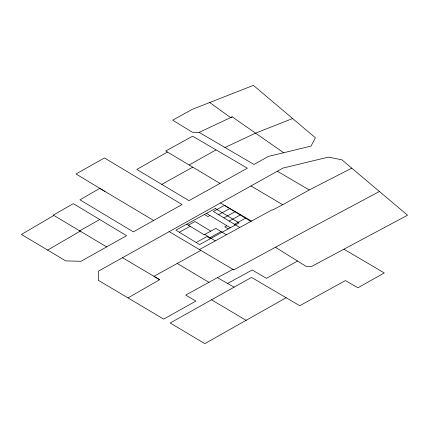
<?xml version="1.0" encoding="UTF-8"?>
<svg xmlns="http://www.w3.org/2000/svg" width="429" height="429" viewBox="0 0 429 429"><rect width="100%" height="100%" fill="white"/><g stroke="black" fill="none" stroke-linecap="round" stroke-linejoin="round"><path stroke-width="0.64" d="M122.512 257.711L159.647 279.708L128.003 297.903L98.305 280.314L98.461 271.144L282.984 168.071L328.437 157.116L341.929 159.851L407.55 215.213L311.599 266.447L306.091 266.388L275.445 247.254M53.834 215.438L21.45 234.448L65.734 260.88L80.974 261.299L126.582 235.693L73.338 203.652L53.282 215.106L106.676 246.9M47.64 250.086L80.218 231.145L79.73 230.856L99.71 219.535M167.455 152.048L136.781 169.455L189.007 200.654L247.34 168.179L192.669 136.208L165.712 150.997L219.975 183.419M286.116 297.731L251.523 277.407L170.163 322.994L204.815 343.634L286.116 297.731L299.748 305.7L345.377 280.593L357.92 287.773L384.287 272.941L344.015 249.254M153.614 220.474L133.371 231.869L79.944 199.828L99.828 188.369L153.614 220.474L182.062 204.526L104.462 157.958L75.992 173.97L104.987 191.457M189.087 165.009L215.991 149.903M199.426 249.549L272.018 209.861L272.41 210.103L282.727 204.719L309.234 189.956L351.796 168.141M161.754 184.373L192.707 167.181M297.522 261.036L266.436 278.33L252.225 269.991L227.606 283.446L217.439 277.67L185.714 295.088L195.855 301.083L163.669 319.133L128.003 297.903M200.858 250.397L153.941 276.34L159.647 279.708M188.336 225.177L194.997 221.525L210.8 231.134M179.306 232.245L190.176 226.292M209.947 215.449L207.931 216.559L204.494 214.473M218.629 214.661L229.73 208.58M223.895 217.868L234.995 211.781M229.166 221.069L240.261 214.988M196.16 242.498L207.03 236.54L210.462 238.631M226.807 225.702L224.785 226.812L228.217 228.898M210.017 237.655L221.117 231.574M234.432 224.27L245.527 218.189M217.439 277.67L232.883 269.364L233.735 269.873L309.282 228.898L379.499 191.463M199.142 132.395L232.207 116.844L283.655 152.751L311.004 146.101L315.39 137.779L253.4 85.366L192.079 109.438L172.699 120.19L192.321 132.218L199.142 132.395L254 164.473L268.388 156.413L283.655 152.751M224.941 147.49L255.539 133.151L292.621 118.533M232.207 116.844L230.512 117.519L209.701 102.52M227.606 283.446L234.116 287.14M220.399 202.912L251.448 221.037M277.327 171.214L309.234 189.956M250.917 185.929L282.727 204.719M168.999 231.526L233.735 269.873M211.518 299.812L246.166 320.345M177.241 263.454L208.885 282.314M250.799 221.396L224.458 205.378L213.363 211.459L239.698 227.477M206.515 213.363L230.239 227.788M226.383 234.776L215.846 228.367L204.14 234.786L186.738 224.201M204.751 234.448L215.288 240.857M215.363 208.515L175.874 230.159L199.592 244.584L239.087 222.941L215.363 208.515"/></g></svg>
